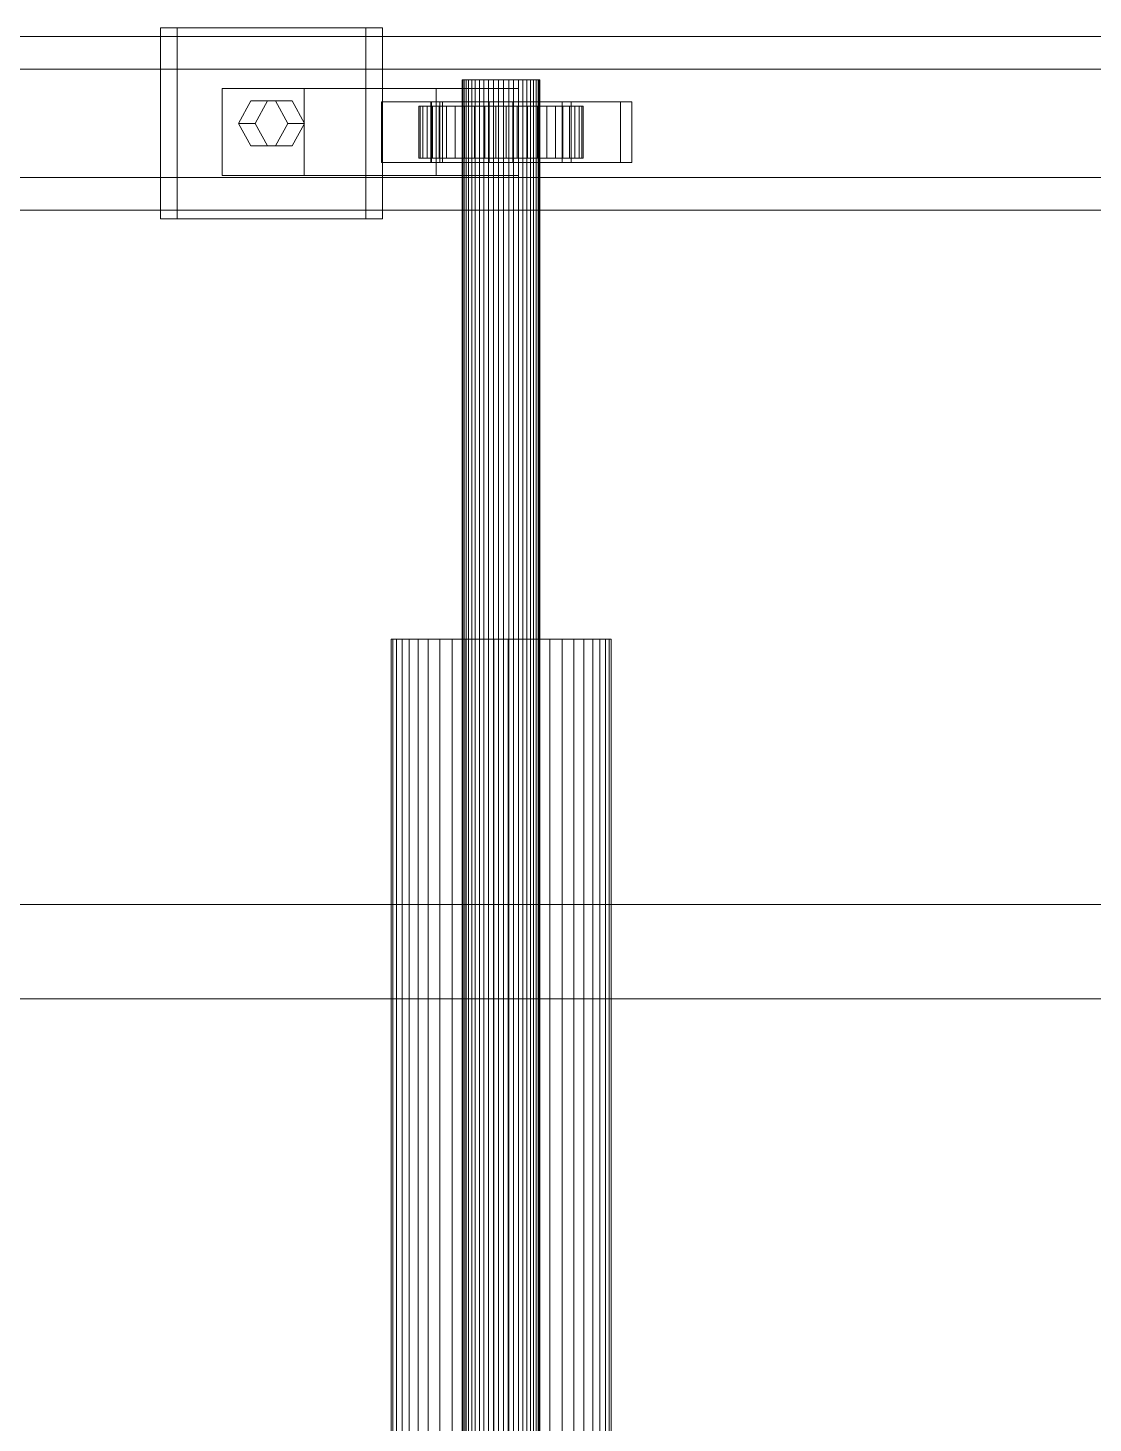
# Model space of a CAD drawing. Header units: millimetres. Extents: x -191664 to 191490, y -197311 to 10263.
# Drawn here: x 4336.7 to 4582.2, y -17869.5 to -17548 of the extents above; entities that cross this region are included whole.
import ezdxf

# ---------------------------------------------------------------- set-up
doc = ezdxf.new("R2010")
doc.units = ezdxf.units.MM
doc.layers.add('superior_C01', color=7, linetype='Continuous', lineweight=0)

msp = doc.modelspace()

# ---------------------------------------------------------------- linework, layer by layer
at = {"layer": 'superior_C01', "color": 139, "true_color": 0x354b57}
for p, q in [((4606.77, -17550), (3469.93, -17550)), ((3482.74, -17550), (4619.57, -17550)), ((4698.01, -17550), (3561.18, -17550)), ((3577.19, -17550), (4714.02, -17550)), ((4414.61, -17548), (4367.24, -17548)), ((4367.24, -17548), (4367.24, -17592)), ((4371.08, -17548), (4367.24, -17548)), ((4371.08, -17592), (4371.08, -17548)), ((4371.08, -17548), (4418.45, -17548)), ((4414.61, -17592), (4414.61, -17548)), ((4414.61, -17548), (4418.45, -17548)), ((4418.45, -17548), (4418.45, -17592)), ((4704.69, -17557.5), (3475.01, -17557.5)), ((3477.67, -17557.5), (4707.35, -17557.5)), ((4400.4, -17562), (4381.45, -17562)), ((4381.45, -17562), (4381.45, -17582)), ((4430.83, -17562), (4381.45, -17562)), ((4400.4, -17582), (4400.4, -17562)), ((4400.4, -17562), (4449.78, -17562)), ((4430.83, -17582), (4430.83, -17562)), ((4430.83, -17562), (4449.78, -17562)), ((4449.78, -17562), (4449.78, -17582)), ((4429.55, -17565), (4418.18, -17565)), ((4418.18, -17565), (4418.18, -17579)), ((4431.63, -17565), (4418.18, -17565)), ((4429.55, -17579), (4429.55, -17565)), ((4429.55, -17565), (4443, -17565)), ((4473.3, -17565), (4429.72, -17565)), ((4429.72, -17565), (4429.72, -17579)), ((4432.28, -17565), (4429.72, -17565)), ((4431.63, -17579), (4431.63, -17565)), ((4431.63, -17565), (4443, -17565)), ((4432.28, -17579), (4432.28, -17565)), ((4432.28, -17565), (4475.86, -17565)), ((4443, -17565), (4443, -17579)), ((4459.87, -17565), (4448.5, -17565)), ((4448.5, -17565), (4448.5, -17579)), ((4461.95, -17565), (4448.5, -17565)), ((4459.87, -17579), (4459.87, -17565)), ((4459.87, -17565), (4473.32, -17565)), ((4461.95, -17579), (4461.95, -17565)), ((4461.95, -17565), (4473.32, -17565)), ((4473.3, -17579), (4473.3, -17565)), ((4473.3, -17565), (4475.86, -17565)), ((4473.32, -17565), (4473.32, -17579)), ((4475.86, -17565), (4475.86, -17579)), ((4418.18, -17579), (4429.55, -17579)), ((4418.18, -17579), (4431.63, -17579)), ((4443, -17579), (4429.55, -17579)), ((4429.72, -17579), (4473.3, -17579)), ((4429.72, -17579), (4432.28, -17579)), ((4443, -17579), (4431.63, -17579)), ((4475.86, -17579), (4432.28, -17579)), ((4448.5, -17579), (4459.87, -17579)), ((4448.5, -17579), (4461.95, -17579)), ((4473.32, -17579), (4459.87, -17579)), ((4473.32, -17579), (4461.95, -17579)), ((4475.86, -17579), (4473.3, -17579)), ((3475.01, -17582.5), (4704.69, -17582.5)), ((3477.67, -17582.5), (4707.35, -17582.5)), ((4381.45, -17582), (4400.4, -17582)), ((4381.45, -17582), (4430.83, -17582)), ((4449.78, -17582), (4400.4, -17582)), ((4449.78, -17582), (4430.83, -17582)), ((3469.93, -17590), (4606.77, -17590)), ((3482.74, -17590), (4619.57, -17590)), ((3561.18, -17590), (4698.01, -17590)), ((3577.19, -17590), (4714.02, -17590)), ((4367.24, -17592), (4414.61, -17592)), ((4367.24, -17592), (4371.08, -17592)), ((4418.45, -17592), (4371.08, -17592)), ((4418.45, -17592), (4414.61, -17592))]:
    msp.add_line(p, q, dxfattribs=at)
at = {"layer": 'superior_C01', "color": 9, "true_color": 0xbac6cb}
for p, q in [((4436.92, -17560), (4436.77, -17560)), ((4436.77, -17560), (4437.22, -17560)), ((4436.77, -18440), (4436.77, -17560)), ((4437.68, -17560), (4436.92, -17560)), ((4436.92, -18440), (4436.92, -17560)), ((4437.22, -17560), (4438.26, -17560)), ((4437.22, -18440), (4437.22, -17560)), ((4438.99, -17560), (4437.68, -17560)), ((4437.68, -18440), (4437.68, -17560)), ((4438.26, -17560), (4439.81, -17560)), ((4438.26, -18440), (4438.26, -17560)), ((4440.76, -17560), (4438.99, -17560)), ((4438.99, -18440), (4438.99, -17560)), ((4439.81, -17560), (4441.76, -17560)), ((4439.81, -18440), (4439.81, -17560)), ((4442.87, -17560), (4440.76, -17560)), ((4440.76, -18440), (4440.76, -17560)), ((4441.76, -17560), (4443.98, -17560)), ((4441.76, -18440), (4441.76, -17560)), ((4445.17, -17560), (4442.87, -17560)), ((4442.87, -18440), (4442.87, -17560)), ((4443.98, -17560), (4446.33, -17560)), ((4443.98, -18440), (4443.98, -17560)), ((4447.52, -17560), (4445.17, -17560)), ((4445.17, -18440), (4445.17, -17560)), ((4446.33, -17560), (4448.63, -17560)), ((4446.33, -18440), (4446.33, -17560)), ((4449.74, -17560), (4447.52, -17560)), ((4447.52, -18440), (4447.52, -17560)), ((4448.63, -17560), (4450.74, -17560)), ((4448.63, -18440), (4448.63, -17560)), ((4451.69, -17560), (4449.74, -17560)), ((4449.74, -18440), (4449.74, -17560)), ((4450.74, -17560), (4452.51, -17560)), ((4450.74, -18440), (4450.74, -17560)), ((4453.24, -17560), (4451.69, -17560)), ((4451.69, -18440), (4451.69, -17560)), ((4452.51, -17560), (4453.82, -17560)), ((4452.51, -18440), (4452.51, -17560)), ((4454.28, -17560), (4453.24, -17560)), ((4453.24, -18440), (4453.24, -17560)), ((4453.82, -17560), (4454.57, -17560)), ((4453.82, -18440), (4453.82, -17560)), ((4454.73, -17560), (4454.28, -17560)), ((4454.28, -17560), (4454.28, -18440)), ((4454.57, -17560), (4454.73, -17560)), ((4454.57, -18440), (4454.57, -17560)), ((4454.73, -18440), (4454.73, -17560))]:
    msp.add_line(p, q, dxfattribs=at)
at = {"layer": 'superior_C01', "color": 9, "true_color": 0xbdc8cc}
for p, q in [((4385.24, -17570), (4388.08, -17564.8)), ((4388.08, -17564.8), (4393.77, -17564.8)), ((4391.93, -17564.8), (4388.08, -17564.8)), ((4391.93, -17564.8), (4389.08, -17570)), ((4397.61, -17564.8), (4391.93, -17564.8)), ((4393.77, -17564.8), (4396.61, -17570)), ((4397.61, -17564.8), (4393.77, -17564.8)), ((4400.45, -17570), (4397.61, -17564.8)), ((4388.08, -17575.2), (4385.24, -17570)), ((4385.24, -17570), (4389.08, -17570)), ((4389.08, -17570), (4391.93, -17575.2)), ((4396.61, -17570), (4393.77, -17575.2)), ((4400.45, -17570), (4396.61, -17570)), ((4397.61, -17575.2), (4400.45, -17570)), ((4393.77, -17575.2), (4388.08, -17575.2)), ((4391.93, -17575.2), (4388.08, -17575.2)), ((4391.93, -17575.2), (4397.61, -17575.2)), ((4397.61, -17575.2), (4393.77, -17575.2))]:
    msp.add_line(p, q, dxfattribs=at)
at = {"layer": 'superior_C01', "color": 155, "true_color": 0x617580}
for p, q in [((4427.12, -17566), (4426.79, -17566)), ((4426.79, -17566), (4436.77, -17566)), ((4426.79, -17578), (4426.79, -17566)), ((4426.79, -17566), (4427.75, -17566)), ((4428.72, -17566), (4427.12, -17566)), ((4427.12, -17566), (4436.92, -17566)), ((4427.12, -17578), (4427.12, -17566)), ((4427.75, -17566), (4437.22, -17566)), ((4427.75, -17578), (4427.75, -17566)), ((4427.75, -17566), (4429.94, -17566)), ((4431.48, -17566), (4428.72, -17566)), ((4428.72, -17566), (4437.68, -17566)), ((4428.72, -17578), (4428.72, -17566)), ((4429.94, -17566), (4438.26, -17566)), ((4429.94, -17578), (4429.94, -17566)), ((4429.94, -17566), (4433.2, -17566)), ((4435.21, -17566), (4431.48, -17566)), ((4431.48, -17566), (4438.99, -17566)), ((4431.48, -17578), (4431.48, -17566)), ((4433.2, -17566), (4439.81, -17566)), ((4433.2, -17578), (4433.2, -17566)), ((4433.2, -17566), (4437.32, -17566)), ((4439.67, -17566), (4435.21, -17566)), ((4435.21, -17566), (4440.76, -17566)), ((4435.21, -17578), (4435.21, -17566)), ((4436.77, -17566), (4436.92, -17566)), ((4436.77, -17566), (4436.77, -17578)), ((4437.22, -17566), (4436.77, -17566)), ((4436.92, -17566), (4437.68, -17566)), ((4436.92, -17566), (4436.92, -17578)), ((4437.22, -17566), (4437.22, -17578)), ((4438.26, -17566), (4437.22, -17566)), ((4437.32, -17566), (4441.76, -17566)), ((4437.32, -17578), (4437.32, -17566)), ((4437.32, -17566), (4442.02, -17566)), ((4437.68, -17566), (4438.99, -17566)), ((4437.68, -17566), (4437.68, -17578)), ((4438.26, -17566), (4438.26, -17578)), ((4439.81, -17566), (4438.26, -17566)), ((4438.99, -17566), (4440.76, -17566)), ((4438.99, -17566), (4438.99, -17578)), ((4444.53, -17566), (4439.67, -17566)), ((4439.67, -17566), (4442.87, -17566)), ((4439.67, -17578), (4439.67, -17566)), ((4439.81, -17566), (4439.81, -17578)), ((4441.76, -17566), (4439.81, -17566)), ((4440.76, -17566), (4442.87, -17566)), ((4440.76, -17566), (4440.76, -17578)), ((4441.76, -17566), (4441.76, -17578)), ((4443.98, -17566), (4441.76, -17566)), ((4442.02, -17566), (4443.98, -17566)), ((4442.02, -17578), (4442.02, -17566)), ((4442.02, -17566), (4446.97, -17566)), ((4442.87, -17566), (4445.17, -17566)), ((4442.87, -17566), (4442.87, -17578)), ((4443.98, -17566), (4443.98, -17578)), ((4446.33, -17566), (4443.98, -17566)), ((4449.48, -17566), (4444.53, -17566)), ((4444.53, -17566), (4445.17, -17566)), ((4444.53, -17578), (4444.53, -17566)), ((4445.17, -17566), (4447.52, -17566)), ((4445.17, -17566), (4445.17, -17578)), ((4446.97, -17566), (4446.33, -17566)), ((4446.33, -17566), (4446.33, -17578)), ((4448.63, -17566), (4446.33, -17566)), ((4446.97, -17578), (4446.97, -17566)), ((4446.97, -17566), (4451.83, -17566)), ((4449.48, -17566), (4447.52, -17566)), ((4447.52, -17566), (4449.74, -17566)), ((4447.52, -17566), (4447.52, -17578)), ((4451.83, -17566), (4448.63, -17566)), ((4448.63, -17566), (4448.63, -17578)), ((4450.74, -17566), (4448.63, -17566)), ((4454.18, -17566), (4449.48, -17566)), ((4449.48, -17578), (4449.48, -17566)), ((4454.18, -17566), (4449.74, -17566)), ((4449.74, -17566), (4451.69, -17566)), ((4449.74, -17566), (4449.74, -17578)), ((4456.28, -17566), (4450.74, -17566)), ((4450.74, -17566), (4450.74, -17578)), ((4452.51, -17566), (4450.74, -17566)), ((4458.3, -17566), (4451.69, -17566)), ((4451.69, -17566), (4453.24, -17566)), ((4451.69, -17566), (4451.69, -17578)), ((4451.83, -17578), (4451.83, -17566)), ((4451.83, -17566), (4456.28, -17566)), ((4460.02, -17566), (4452.51, -17566)), ((4452.51, -17566), (4452.51, -17578)), ((4453.82, -17566), (4452.51, -17566)), ((4461.56, -17566), (4453.24, -17566)), ((4453.24, -17566), (4454.28, -17566)), ((4453.24, -17566), (4453.24, -17578)), ((4462.78, -17566), (4453.82, -17566)), ((4453.82, -17566), (4453.82, -17578)), ((4454.57, -17566), (4453.82, -17566)), ((4458.3, -17566), (4454.18, -17566)), ((4454.18, -17578), (4454.18, -17566)), ((4454.28, -17566), (4463.75, -17566)), ((4454.28, -17578), (4454.28, -17566)), ((4454.28, -17566), (4454.73, -17566)), ((4464.38, -17566), (4454.57, -17566)), ((4454.57, -17566), (4454.57, -17578)), ((4454.73, -17566), (4454.57, -17566)), ((4464.71, -17566), (4454.73, -17566)), ((4454.73, -17566), (4454.73, -17578)), ((4456.28, -17578), (4456.28, -17566)), ((4456.28, -17566), (4460.02, -17566)), ((4461.56, -17566), (4458.3, -17566)), ((4458.3, -17578), (4458.3, -17566)), ((4460.02, -17578), (4460.02, -17566)), ((4460.02, -17566), (4462.78, -17566)), ((4463.75, -17566), (4461.56, -17566)), ((4461.56, -17578), (4461.56, -17566)), ((4462.78, -17578), (4462.78, -17566)), ((4462.78, -17566), (4464.38, -17566)), ((4463.75, -17566), (4463.75, -17578)), ((4464.71, -17566), (4463.75, -17566)), ((4464.38, -17578), (4464.38, -17566)), ((4464.38, -17566), (4464.71, -17566)), ((4464.71, -17578), (4464.71, -17566)), ((4436.77, -17578), (4426.79, -17578)), ((4426.79, -17578), (4427.12, -17578)), ((4427.75, -17578), (4426.79, -17578)), ((4436.92, -17578), (4427.12, -17578)), ((4427.12, -17578), (4428.72, -17578)), ((4437.22, -17578), (4427.75, -17578)), ((4429.94, -17578), (4427.75, -17578)), ((4437.68, -17578), (4428.72, -17578)), ((4428.72, -17578), (4431.48, -17578)), ((4438.26, -17578), (4429.94, -17578)), ((4433.2, -17578), (4429.94, -17578)), ((4438.99, -17578), (4431.48, -17578)), ((4431.48, -17578), (4435.21, -17578)), ((4439.81, -17578), (4433.2, -17578)), ((4437.32, -17578), (4433.2, -17578)), ((4440.76, -17578), (4435.21, -17578)), ((4435.21, -17578), (4439.67, -17578)), ((4436.92, -17578), (4436.77, -17578)), ((4436.77, -17578), (4437.22, -17578)), ((4437.68, -17578), (4436.92, -17578)), ((4437.22, -17578), (4438.26, -17578)), ((4441.76, -17578), (4437.32, -17578)), ((4442.02, -17578), (4437.32, -17578)), ((4438.99, -17578), (4437.68, -17578)), ((4438.26, -17578), (4439.81, -17578)), ((4440.76, -17578), (4438.99, -17578)), ((4442.87, -17578), (4439.67, -17578)), ((4439.67, -17578), (4444.53, -17578)), ((4439.81, -17578), (4441.76, -17578)), ((4442.87, -17578), (4440.76, -17578)), ((4441.76, -17578), (4443.98, -17578)), ((4443.98, -17578), (4442.02, -17578)), ((4446.97, -17578), (4442.02, -17578)), ((4445.17, -17578), (4442.87, -17578)), ((4443.98, -17578), (4446.33, -17578)), ((4445.17, -17578), (4444.53, -17578)), ((4444.53, -17578), (4449.48, -17578)), ((4447.52, -17578), (4445.17, -17578)), ((4446.33, -17578), (4446.97, -17578)), ((4446.33, -17578), (4448.63, -17578)), ((4451.83, -17578), (4446.97, -17578)), ((4449.74, -17578), (4447.52, -17578)), ((4447.52, -17578), (4449.48, -17578)), ((4448.63, -17578), (4451.83, -17578)), ((4448.63, -17578), (4450.74, -17578)), ((4449.48, -17578), (4454.18, -17578)), ((4451.69, -17578), (4449.74, -17578)), ((4449.74, -17578), (4454.18, -17578)), ((4450.74, -17578), (4456.28, -17578)), ((4450.74, -17578), (4452.51, -17578)), ((4453.24, -17578), (4451.69, -17578)), ((4451.69, -17578), (4458.3, -17578)), ((4456.28, -17578), (4451.83, -17578)), ((4452.51, -17578), (4460.02, -17578)), ((4452.51, -17578), (4453.82, -17578)), ((4454.28, -17578), (4453.24, -17578)), ((4453.24, -17578), (4461.56, -17578)), ((4453.82, -17578), (4462.78, -17578)), ((4453.82, -17578), (4454.57, -17578)), ((4454.18, -17578), (4458.3, -17578)), ((4463.75, -17578), (4454.28, -17578)), ((4454.73, -17578), (4454.28, -17578)), ((4454.57, -17578), (4464.38, -17578)), ((4454.57, -17578), (4454.73, -17578)), ((4454.73, -17578), (4464.71, -17578)), ((4460.02, -17578), (4456.28, -17578)), ((4458.3, -17578), (4461.56, -17578)), ((4462.78, -17578), (4460.02, -17578)), ((4461.56, -17578), (4463.75, -17578)), ((4464.38, -17578), (4462.78, -17578)), ((4463.75, -17578), (4464.71, -17578)), ((4464.71, -17578), (4464.38, -17578))]:
    msp.add_line(p, q, dxfattribs=at)
at = {"layer": 'superior_C01', "color": 252, "true_color": 0x83939a}
for p, q in [((4420.84, -17688.85), (4420.4, -17688.85)), ((4420.4, -17688.85), (4421.69, -17688.85)), ((4420.4, -18311.15), (4420.4, -17688.85)), ((4422.98, -17688.85), (4420.84, -17688.85)), ((4420.84, -18311.15), (4420.84, -17688.85)), ((4421.69, -17688.85), (4424.61, -17688.85)), ((4421.69, -18311.15), (4421.69, -17688.85)), ((4426.68, -17688.85), (4422.98, -17688.85)), ((4422.98, -18311.15), (4422.98, -17688.85)), ((4424.61, -17688.85), (4428.98, -17688.85)), ((4424.61, -18311.15), (4424.61, -17688.85)), ((4431.67, -17688.85), (4426.68, -17688.85)), ((4426.68, -18311.15), (4426.68, -17688.85)), ((4428.98, -17688.85), (4434.49, -17688.85)), ((4428.98, -18311.15), (4428.98, -17688.85)), ((4437.62, -17688.85), (4431.67, -17688.85)), ((4431.67, -18311.15), (4431.67, -17688.85)), ((4434.49, -17688.85), (4440.76, -17688.85)), ((4434.49, -18311.15), (4434.49, -17688.85)), ((4444.12, -17688.85), (4437.62, -17688.85)), ((4437.62, -18311.15), (4437.62, -17688.85)), ((4440.76, -17688.85), (4447.38, -17688.85)), ((4440.76, -18311.15), (4440.76, -17688.85)), ((4450.74, -17688.85), (4444.12, -17688.85)), ((4444.12, -18311.15), (4444.12, -17688.85)), ((4447.38, -17688.85), (4453.88, -17688.85)), ((4447.38, -18311.15), (4447.38, -17688.85)), ((4457.01, -17688.85), (4450.74, -17688.85)), ((4450.74, -18311.15), (4450.74, -17688.85)), ((4453.88, -17688.85), (4459.83, -17688.85)), ((4453.88, -18311.15), (4453.88, -17688.85)), ((4462.52, -17688.85), (4457.01, -17688.85)), ((4457.01, -18311.15), (4457.01, -17688.85)), ((4459.83, -17688.85), (4464.82, -17688.85)), ((4459.83, -18311.15), (4459.83, -17688.85)), ((4466.89, -17688.85), (4462.52, -17688.85)), ((4462.52, -18311.15), (4462.52, -17688.85)), ((4464.82, -17688.85), (4468.52, -17688.85)), ((4464.82, -18311.15), (4464.82, -17688.85)), ((4469.81, -17688.85), (4466.89, -17688.85)), ((4466.89, -18311.15), (4466.89, -17688.85)), ((4468.52, -17688.85), (4470.65, -17688.85)), ((4468.52, -18311.15), (4468.52, -17688.85)), ((4471.1, -17688.85), (4469.81, -17688.85)), ((4469.81, -17688.85), (4469.81, -18311.15)), ((4470.65, -17688.85), (4471.1, -17688.85)), ((4470.65, -18311.15), (4470.65, -17688.85)), ((4471.1, -18311.15), (4471.1, -17688.85))]:
    msp.add_line(p, q, dxfattribs=at)
at = {"layer": 'superior_C01', "color": 251, "true_color": 0x586d65}
for p, q in [((2012.49, -17750), (11002.45, -17750)), ((11004.06, -17750), (2014.1, -17750))]:
    msp.add_line(p, q, dxfattribs=at)
at = {"layer": 'superior_C01', "color": 139, "true_color": 0x345e4e}
for p, q in [((3701.64, -17771.7), (4630.58, -17771.7)), ((4632.5, -17771.7), (3703.55, -17771.7))]:
    msp.add_line(p, q, dxfattribs=at)

doc.saveas('drawing.dxf')
